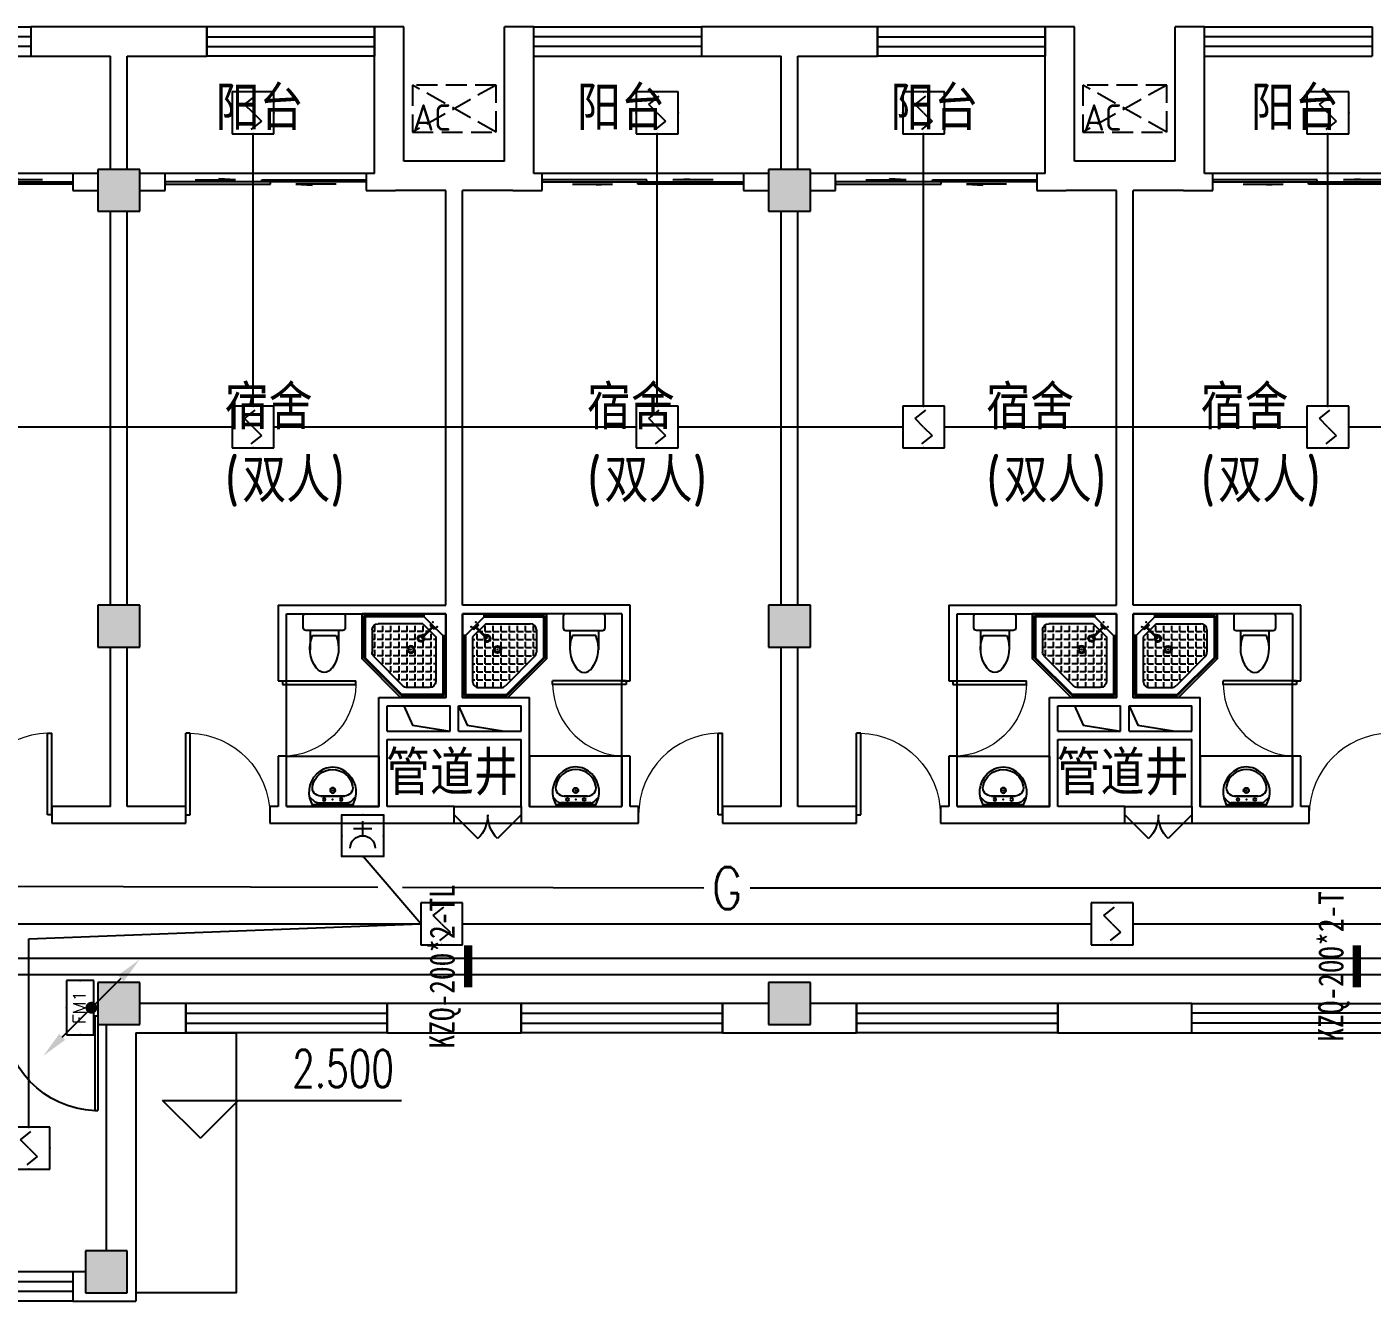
# Model space of a CAD drawing. Extents: x 1725663 to 4653551, y -550461 to 248782.
# Drawn here: x 2301345 to 2317393, y -183071 to -167871 of the extents above; entities that cross this region are included whole.
import ezdxf
from ezdxf.enums import TextEntityAlignment as Align

# ---------------------------------------------------------------- set-up
doc = ezdxf.new("R2010")
doc.units = 0
doc.header["$LTSCALE"] = 1000
doc.linetypes.add('DASH', pattern=[0.35, 0.25, -0.1])
for name, color, linetype in [('0-底图', 7, 'Continuous'), ('CABLETRAY', 4, 'Continuous'), ('CLAYER', 7, 'Continuous'), ('COLUMN', 255, 'Continuous'), ('DIM-消防', 3, 'Continuous'), ('DIM_ELEV', 3, 'Continuous'), ('DOOR_FIRE', 4, 'Continuous'), ('EQUIP-消防', 3, 'Continuous'), ('LWIRE', 4, 'Continuous'), ('PUB_HATCH', 8, 'Continuous'), ('PUB_TEXT', 7, 'Continuous'), ('WALL', 2, 'Continuous'), ('WINDOW', 4, 'Continuous'), ('WIRE-消防', 1, 'Continuous'), ('WP_F', 1, 'Continuous'), ('抗震支吊架', 2, 'Continuous'), ('洁具', 213, 'Continuous'), ('空调外机', 211, 'Continuous')]:
    doc.layers.add(name, color=color, linetype=linetype)
doc.styles.add('_TCH_DIM', font='SIMPLEX', dxfattribs={"width": 0.8, "height": 5, "bigfont": 'HZTXT'})
doc.styles.add('_TEL_DIM', font='SIMPLEX', dxfattribs={"width": 0.8, "height": 3.5, "bigfont": 'HZTXT'})
doc.styles.add('HZ', font='rs.shx', dxfattribs={"width": 0.8, "bigfont": 'hztxt.shx'})
doc.styles.add('kzcad', font='', dxfattribs={"width": 0.8})
doc.styles.get("Standard").update_dxf_attribs({"font": 'geniso.shx', "bigfont": 'hztxt.shx'})
doc.styles.get('kzcad').set_extended_font_data('SimSun')

# ---------------------------------------------------------------- blocks, each defined once
blk = doc.blocks.new('$equip$00002656')
for p, q in [((-0.5, 1), (-0.5, 0)), ((0.5, 1), (-0.5, 1)), ((0.5, 0), (0.5, 1)), ((-0.219, 0.331), (0.222, 0.331)), ((0, 0.5), (0, 0.15)), ((-0.5, 0), (0.5, 0))]:
    blk.add_line(p, q)
at = {"const_width": 0.04}
blk.add_lwpolyline([(-0.5, 1), (0.5, 1), (0.5, 0), (-0.5, 0), (-0.5, 1), (0.5, 1)], dxfattribs=at)
blk.add_arc((0, 0.8), 0.3, 180, 0)
for p in [(0, 1), (-0.5, 0.5), (0.5, 0.5), (0, 0)]:
    blk.add_point(p)
at = {"color": 7, "flags": 1}
for tag, height, p in [('B', 0.4, (0.762, 0.292)), ('A', 0.00002, (0, 0))]:
    blk.add_attdef(tag, text='', height=height, dxfattribs=at).set_placement(p, align=Align.MIDDLE_CENTER)
blk = doc.blocks.new('A$C29581A72')
at = {"layer": 'EQUIP-消防', "xscale": 500, "yscale": 500, "zscale": 500}
blk.add_blockref('$equip$00002656', (358, 98), dxfattribs=at)
at = {"style": 'HZ', "flags": 1}
for tag in ['WHAT', 'SPEC', 'UNIT']:
    blk.add_attdef(tag, (375, 0), '', height=0.001, dxfattribs=at)
blk = doc.blocks.new('$Equip$00002649')
for p, q in [((-0.5, 0.5), (-0.5, -0.5)), ((0.5, 0.5), (-0.5, 0.5)), ((-0.2, 0.2), (0.05, 0.4)), ((0.5, -0.5), (0.5, 0.5)), ((0, 0), (-0.2, 0.2)), ((0, 0), (0.2, -0.2)), ((0.2, -0.2), (-0.05, -0.4)), ((-0.5, -0.5), (0.5, -0.5))]:
    blk.add_line(p, q)
at = {"const_width": 0.02}
blk.add_lwpolyline([(-0.5, 0.5), (0.5, 0.5), (0.5, -0.5), (-0.5, -0.5), (-0.5, 0.5), (0.5, 0.5)], dxfattribs=at)
for p in [(0, 0.5), (-0.5, 0), (0.5, 0), (0, -0.5)]:
    blk.add_point(p)
at = {"color": 7, "flags": 1}
for tag, height, p in [('A', 0.00002, (0, 0)), ('B', 0.4, (0.762, -0.208))]:
    blk.add_attdef(tag, text='', height=height, dxfattribs=at).set_placement(p, align=Align.MIDDLE_CENTER)
blk = doc.blocks.new('1F平面-CAD导入_dwg_Drawing4_t3_dwg_$plan$00001613-474159-1F-927810-1F')
at = {"layer": '洁具'}
for p, q in [((-200, 170), (-430, 170)), ((-30, 250), (-170, 250)), ((-260, -140), (-260, 140)), ((-200, -170), (-200, -220)), ((-170, -250), (-30, -250))]:
    blk.add_line(p, q, dxfattribs=at)
for points in [[(-200, 220), (-200, 170), (-200, -170), (-430, -170)], [(0, -220), (0, 220)]]:
    blk.add_lwpolyline(points, dxfattribs=at)
for centre, radius, start, end in [((-413, -227), 398, 67.4505, 126.6381), ((-170, 220), 30, 90, 180), ((-30, 220), 30, 0, 90), ((-590, 0), 110, 123.4509, 236.5491), ((-413, 227), 398, 233.3619, 292.5495), ((-170, -220), 30, 180, 270), ((-30, -220), 30, 270, 0)]:
    blk.add_arc(centre, radius, start, end, dxfattribs=at)
blk = doc.blocks.new('$lvtry$00000169')
at = {"color": 0}
for p, q in [((259, -36), (259, 0)), ((259, -36), (36, -259)), ((276, -120), (120, -276)), ((144, -151), (291, -298)), ((151, -144), (298, -291)), ((259, -24), (976, -24)), ((259, -36), (964, -36)), ((270, -213), (270, -143)), ((276, -120), (808, -120)), ((366, -213), (366, -143)), ((462, -213), (462, -143)), ((558, -213), (558, -143)), ((655, -213), (655, -143)), ((751, -213), (751, -143)), ((847, -213), (847, -143)), ((964, -36), (976, -24)), ((964, -36), (964, -525)), ((976, -24), (976, -530)), ((36, -259), (0, -259)), ((24, -259), (24, -976)), ((36, -259), (36, -964)), ((120, -276), (120, -808)), ((120, -309), (147, -309)), ((173, -309), (173, -239)), ((173, -309), (243, -309)), ((183, -213), (205, -213)), ((220, -213), (243, -213)), ((270, -213), (340, -213)), ((270, -263), (270, -239)), ((334, -309), (340, -309)), ((366, -213), (436, -213)), ((366, -309), (366, -239)), ((366, -309), (436, -309)), ((462, -213), (532, -213)), ((462, -309), (462, -239)), ((462, -309), (532, -309)), ((558, -213), (628, -213)), ((558, -309), (558, -239)), ((558, -309), (628, -309)), ((655, -213), (725, -213)), ((655, -309), (655, -239)), ((655, -309), (725, -309)), ((751, -213), (821, -213)), ((751, -309), (751, -239)), ((751, -309), (821, -309)), ((847, -213), (880, -213)), ((847, -309), (847, -239)), ((847, -309), (880, -309)), ((880, -192), (880, -460)), ((120, -405), (147, -405)), ((173, -405), (173, -335)), ((173, -405), (243, -405)), ((173, -501), (173, -431)), ((270, -405), (270, -335)), ((270, -405), (340, -405)), ((270, -501), (270, -431)), ((366, -405), (366, -335)), ((366, -405), (379, -405)), ((366, -501), (366, -431)), ((462, -405), (462, -335)), ((462, -405), (532, -405)), ((462, -501), (462, -431)), ((558, -405), (558, -335)), ((558, -405), (628, -405)), ((558, -501), (558, -431)), ((655, -405), (655, -335)), ((655, -405), (725, -405)), ((655, -501), (655, -431)), ((751, -405), (751, -335)), ((751, -405), (821, -405)), ((751, -501), (751, -431)), ((847, -405), (847, -335)), ((847, -405), (880, -405)), ((847, -501), (847, -431)), ((120, -501), (147, -501)), ((120, -598), (147, -598)), ((173, -501), (243, -501)), ((173, -598), (173, -528)), ((173, -598), (243, -598)), ((173, -694), (173, -624)), ((270, -501), (340, -501)), ((270, -598), (270, -528)), ((270, -598), (340, -598)), ((270, -694), (270, -624)), ((366, -501), (436, -501)), ((366, -598), (366, -528)), ((366, -598), (436, -598)), ((366, -694), (366, -624)), ((462, -501), (532, -501)), ((462, -598), (462, -528)), ((462, -598), (532, -598)), ((462, -694), (462, -624)), ((859, -511), (511, -859)), ((964, -525), (525, -964)), ((976, -530), (530, -976)), ((558, -501), (628, -501)), ((558, -598), (558, -528)), ((558, -598), (628, -598)), ((558, -694), (558, -624)), ((655, -501), (725, -501)), ((655, -598), (655, -528)), ((655, -598), (725, -598)), ((655, -694), (655, -624)), ((751, -501), (821, -501)), ((751, -598), (751, -528)), ((751, -598), (773, -598)), ((847, -501), (867, -501)), ((964, -525), (976, -530)), ((120, -694), (147, -694)), ((120, -790), (147, -790)), ((173, -694), (243, -694)), ((173, -790), (173, -720)), ((173, -790), (243, -790)), ((270, -694), (340, -694)), ((270, -790), (270, -720)), ((270, -790), (340, -790)), ((366, -694), (436, -694)), ((366, -790), (366, -720)), ((366, -790), (436, -790)), ((462, -694), (532, -694)), ((462, -790), (462, -720)), ((462, -790), (532, -790)), ((558, -694), (628, -694)), ((558, -790), (558, -720)), ((558, -790), (580, -790)), ((655, -694), (676, -694)), ((173, -878), (173, -816)), ((192, -880), (460, -880)), ((270, -880), (270, -816)), ((366, -880), (366, -816)), ((462, -880), (462, -816)), ((36, -964), (24, -976)), ((24, -976), (530, -976)), ((36, -964), (525, -964)), ((525, -964), (530, -976))]:
    blk.add_line(p, q, dxfattribs=at)
blk.add_lwpolyline([(0, 0), (0, -1000), (540, -1000), (1000, -540), (1000, 0)], close=True)
for points in [[(0, 0), (0, -1000)], [(0, 0), (1000, 0)], [(1000, 0), (1000, -540)], [(190, -136), (178, -148), (162, -132), (174, -121)], [(136, -190), (148, -178), (132, -162), (121, -174)], [(1000, -540), (540, -1000)], [(0, -1000), (540, -1000)]]:
    blk.add_lwpolyline(points, close=True, dxfattribs=at)
for radius in [43.8, 31.1]:
    blk.add_circle((416, -428), radius, dxfattribs=at)
for centre, radius, start, end in [((808, -192), 72, 0, 90), ((296, -296), 40.6, 142.583, 128.4197), ((296, -296), 28.6, 145.828, 125.6599), ((808, -460), 72, 315, 0), ((192, -808), 72, 180, 270), ((460, -808), 72, 270, 315)]:
    blk.add_arc(centre, radius, start, end, dxfattribs=at)
for p in [(103, -156, 0), (156, -102, 0), (416, -428, 0)]:
    blk.add_point(p, dxfattribs=at)
blk = doc.blocks.new('$lvtry$00000178')
at = {"color": 0}
for p, q in [((-238, 0), (238, 0)), ((-214, -36), (-272, -91)), ((-180, -23), (180, -23)), ((-142, -105), (140, -105)), ((140, -105), (-142, -105)), ((216, -37), (268, -91))]:
    blk.add_line(p, q, dxfattribs=at)
blk.add_lwpolyline([(-104, -430, 0.224698), (110, -425, 0.348046), (269, -79), (239, 0), (-241, 0), (-271, -79, 0.356844)], format="xyb", close=True, dxfattribs=at)
for centre, radius in [((-100, -65), 16.3), ((1, -172), 31.6), ((100, -65), 16.3)]:
    blk.add_circle(centre, radius, dxfattribs=at)
at = {"color": 0, "lineweight": 13}
blk.add_circle((1, -172), 23, dxfattribs=at)
at = {"color": 0}
for centre, radius, start, end in [((-142, -205), 100, 90, 190.5602), ((-180, -73), 50, 90, 133.181), ((140, -205), 100, 349.4398, 90), ((180, -73), 50, 44.5607, 90), ((-1, -179), 243, 190.5602, 349.4398)]:
    blk.add_arc(centre, radius, start, end, dxfattribs=at)
for p in [(0, -65), (1, -172)]:
    blk.add_point(p, dxfattribs=at)
blk = doc.blocks.new('A$C70365C93')
at = {"layer": '洁具'}
blk.add_lwpolyline([(-1900, 2300), (-1900, 1700), (-800, 1700), (-800, 2300)], close=True, dxfattribs=at)
blk.add_blockref('$lvtry$00000178', (-1350, 2280), dxfattribs=at)
at = {"layer": '洁具', "rotation": 180}
blk.add_blockref('$lvtry$00000169', (0, 0), dxfattribs=at)
at = {"layer": '洁具', "extrusion": (0, 0, -1), "xscale": -1, "zscale": -1, "rotation": 90}
blk.add_blockref('1F平面-CAD导入_dwg_Drawing4_t3_dwg_$plan$00001613-474159-1F-927810-1F', (1450, 0), dxfattribs=at)
blk = doc.blocks.new('A$Cf5a72a1b')
at = {"layer": '空调外机', "linetype": 'DASH'}
for p, q in [((1000, 563), (0, 0)), ((1000, 0), (0, 563))]:
    blk.add_line(p, q, dxfattribs=at)
blk.add_lwpolyline([(1000, 563), (0, 563), (0, 0), (1000, 0)], close=True, dxfattribs=at)
at = {"layer": 'PUB_TEXT'}
blk.add_text('AC', height=315, dxfattribs=at).set_placement((5, 18))
blk = doc.blocks.new('$WINLIB2D$00000001')
at = {"color": 0}
for points in [[(-0.5, 0.5), (-0.5, -0.5)], [(-0.5, 0.5), (0.5, 0.5)], [(0.5, -0.5), (0.5, 0.5)], [(0.5, 0.1667), (-0.5, 0.1667)], [(0.5, -0.1667), (-0.5, -0.1667)], [(-0.5, -0.5), (0.5, -0.5)]]:
    blk.add_lwpolyline(points, dxfattribs=at)
blk = doc.blocks.new('$DorLib2D$00000131')
at = {"color": 0, "linetype": 'Continuous'}
for p, q in [((0.15, 0.125), (0.2319, 0.1973)), ((0.2319, 0.1973), (0.2319, 0.125)), ((-0.5, 0.125), (-0.5, 0)), ((0.0192, 0.125), (-0.5, 0.125)), ((0.0192, 0), (0.0192, 0.125)), ((0.35, 0.125), (0.15, 0.125)), ((-0.5, 0), (0.0192, 0)), ((-0.024, 0), (0.5, 0)), ((-0.024, -0.125), (-0.024, 0)), ((0.5, 0), (0.5, -0.125)), ((-0.35, -0.125), (-0.15, -0.125)), ((-0.2319, -0.1973), (-0.2319, -0.125)), ((-0.15, -0.125), (-0.2319, -0.1973)), ((0.5, -0.125), (-0.024, -0.125))]:
    blk.add_line(p, q, dxfattribs=at)
blk = doc.blocks.new('$DorLib2D$00000116')
at = {"color": 0}
for p, q in [((-0.5, 0), (-0.146, 0.354)), ((0.5, 0), (0.146, 0.354))]:
    blk.add_line(p, q, dxfattribs=at)
for centre, start, end in [((-0.5, 0), 0, 45), ((0.5, 0), 135, 180)]:
    blk.add_arc(centre, 0.5, start, end, dxfattribs=at)
blk = doc.blocks.new('$DorLib2D$00000001')
for p, q in [((0.45, 0.975), (0.5, 0.975)), ((0.45, 0), (0.45, 0.975)), ((0.5, 0), (0.5, 0.975)), ((0.5, 0), (0.45, 0))]:
    blk.add_line(p, q)
at = {"lineweight": 13}
blk.add_arc((0.475, 0), 0.975, 91.4693, 180, dxfattribs=at)
blk = doc.blocks.new('$DorLib2D$00000225')
at = {"color": 0}
for p, q in [((0.475, -0.001), (0.475, 0.752)), ((0.475, 0.752), (0.5, 0.752)), ((0.5, -0.001), (0.5, 0.752)), ((-0.5, 0), (-0.5, 0.252)), ((-0.475, 0.252), (-0.5, 0.252)), ((-0.475, 0), (-0.475, 0.252)), ((-0.475, 0), (-0.5, 0)), ((0.475, -0.001), (0.5, -0.001))]:
    blk.add_line(p, q, dxfattribs=at)
for centre, radius, start, end in [((0.505, -0.002), 0.755, 92.2493, 179.7238), ((-0.501, 0.003), 0.251, 359.7899, 84.0974)]:
    blk.add_arc(centre, radius, start, end, dxfattribs=at)
blk = doc.blocks.new('ghgd')
at = {"layer": 'PUB_HATCH'}
for points in [[(1513057, -88437.8), (1513057, -88937.8), (1513557, -88937.8), (1513557, -88437.8)], [(1521057, -88437.8), (1521057, -88937.8), (1521557, -88937.8), (1521557, -88437.8)], [(1513057, -93637.8), (1513057, -94137.8), (1513557, -94137.8), (1513557, -93637.8)], [(1521057, -93637.8), (1521057, -94137.8), (1521557, -94137.8), (1521557, -93637.8)], [(1513057, -98137.8), (1513057, -98637.8), (1513557, -98637.8), (1513557, -98137.8)], [(1521057, -98137.8), (1521057, -98637.8), (1521557, -98637.8), (1521557, -98137.8)], [(1512907, -101337.8), (1512907, -101837.8), (1513407, -101837.8), (1513407, -101337.8)]]:
    blk.add_hatch(color=256, dxfattribs=at).paths.add_polyline_path(points)
for points in [[(1516707, -94837.8), (1516810.6, -95068), (1517257, -95137.8)], [(1517357, -94837.8), (1517460.6, -95068), (1517907, -95137.8)], [(1524707, -94837.8), (1524810.6, -95068), (1525257, -95137.8)], [(1525357, -94837.8), (1525460.6, -95068), (1525907, -95137.8)]]:
    blk.add_lwpolyline(points)
at = {"layer": 'COLUMN'}
for p, q in [((1513057, -88437.8), (1513057, -88937.8)), ((1513557, -88437.8), (1513057, -88437.8)), ((1513557, -88937.8), (1513557, -88437.8)), ((1521057, -88437.8), (1521057, -88937.8)), ((1521557, -88437.8), (1521057, -88437.8)), ((1521557, -88937.8), (1521557, -88437.8)), ((1513057, -88937.8), (1513557, -88937.8)), ((1521057, -88937.8), (1521557, -88937.8)), ((1513057, -93637.8), (1513057, -94137.8)), ((1513557, -93637.8), (1513057, -93637.8)), ((1513557, -94137.8), (1513557, -93637.8)), ((1521057, -93637.8), (1521057, -94137.8)), ((1521557, -93637.8), (1521057, -93637.8)), ((1521557, -94137.8), (1521557, -93637.8)), ((1513057, -94137.8), (1513557, -94137.8)), ((1521057, -94137.8), (1521557, -94137.8)), ((1513057, -98137.8), (1513057, -98637.8)), ((1513557, -98137.8), (1513057, -98137.8)), ((1513557, -98637.8), (1513557, -98137.8)), ((1521057, -98137.8), (1521057, -98637.8)), ((1521557, -98137.8), (1521057, -98137.8)), ((1521557, -98637.8), (1521557, -98137.8)), ((1513057, -98637.8), (1513557, -98637.8)), ((1521057, -98637.8), (1521557, -98637.8)), ((1512907, -101337.8), (1512907, -101837.8)), ((1513407, -101337.8), (1512907, -101337.8)), ((1513407, -101837.8), (1513407, -101337.8)), ((1512907, -101837.8), (1513407, -101837.8))]:
    blk.add_line(p, q, dxfattribs=at)
at = {"layer": 'Defpoints'}
blk.add_lwpolyline([(1513507, -98737.8), (1514707, -98737.8), (1514707, -101837.8), (1513507, -101837.8)], dxfattribs=at)
at = {"layer": 'DIM_ELEV'}
for p, q in [((1514278.7, -99994.8), (1513828.7, -99544.8)), ((1513828.7, -99544.8), (1516678.7, -99544.8)), ((1514278.7, -99994.8), (1514728.7, -99544.8))]:
    blk.add_line(p, q, dxfattribs=at)
at = {"layer": 'DOOR_FIRE'}
for p, q in [((1517307, -96037.8), (1518107, -96037.8)), ((1525307, -96037.8), (1526107, -96037.8)), ((1517307, -96237.8), (1518107, -96237.8)), ((1525307, -96237.8), (1526107, -96237.8))]:
    blk.add_line(p, q, dxfattribs=at)
at = {"layer": 'WALL'}
for p, q in [((1513307, -86737.8), (1512257, -86737.8)), ((1512257, -86737.8), (1512257, -87087.8)), ((1514357, -86737.8), (1513307, -86737.8)), ((1514357, -87087.8), (1514357, -86737.8)), ((1516707, -86737.8), (1516357, -86737.8)), ((1516357, -86737.8), (1516357, -87087.8)), ((1516707, -88337.8), (1516707, -86737.8)), ((1517907, -88337.8), (1517907, -86737.8)), ((1518257, -86737.8), (1517907, -86737.8)), ((1518257, -87087.8), (1518257, -86737.8)), ((1521307, -86737.8), (1520257, -86737.8)), ((1520257, -86737.8), (1520257, -87087.8)), ((1522357, -86737.8), (1521307, -86737.8)), ((1522357, -87087.8), (1522357, -86737.8)), ((1524707, -86737.8), (1524357, -86737.8)), ((1524357, -86737.8), (1524357, -87087.8)), ((1524707, -88337.8), (1524707, -86737.8)), ((1526257, -86737.8), (1525907, -86737.8)), ((1525907, -88337.8), (1525907, -86737.8)), ((1526257, -87087.8), (1526257, -86737.8)), ((1512257, -87087.8), (1513207, -87087.8)), ((1513207, -88437.8), (1513207, -87087.8)), ((1513407, -87087.8), (1514357, -87087.8)), ((1513407, -88437.8), (1513407, -87087.8)), ((1516357, -88487.8), (1516357, -87087.8)), ((1518257, -88487.8), (1518257, -87087.8)), ((1520257, -87087.8), (1521207, -87087.8)), ((1521207, -88437.8), (1521207, -87087.8)), ((1521407, -87087.8), (1522357, -87087.8)), ((1521407, -88437.8), (1521407, -87087.8)), ((1524357, -88487.8), (1524357, -87087.8)), ((1526257, -88487.8), (1526257, -87087.8)), ((1517307, -88337.8), (1516707, -88337.8)), ((1517907, -88337.8), (1517307, -88337.8)), ((1525307, -88337.8), (1524707, -88337.8)), ((1525907, -88337.8), (1525307, -88337.8)), ((1513057, -88487.8), (1512757, -88487.8)), ((1512757, -88487.8), (1512757, -88687.8)), ((1513857, -88487.8), (1513557, -88487.8)), ((1513857, -88687.8), (1513857, -88487.8)), ((1516357, -88487.8), (1516257, -88487.8)), ((1516257, -88487.8), (1516257, -88687.8)), ((1518357, -88487.8), (1518257, -88487.8)), ((1518357, -88687.8), (1518357, -88487.8)), ((1521057, -88487.8), (1520757, -88487.8)), ((1520757, -88487.8), (1520757, -88687.8)), ((1521857, -88487.8), (1521557, -88487.8)), ((1521857, -88687.8), (1521857, -88487.8)), ((1524357, -88487.8), (1524257, -88487.8)), ((1524257, -88487.8), (1524257, -88687.8)), ((1526357, -88487.8), (1526257, -88487.8)), ((1526357, -88687.8), (1526357, -88487.8)), ((1512757, -88687.8), (1513057, -88687.8)), ((1513557, -88687.8), (1513857, -88687.8)), ((1516257, -88687.8), (1516607, -88687.8)), ((1517207, -88687.8), (1516607, -88687.8)), ((1517207, -93637.8), (1517207, -88687.8)), ((1518007, -88687.8), (1517407, -88687.8)), ((1517407, -93637.8), (1517407, -88687.8)), ((1518007, -88687.8), (1518357, -88687.8)), ((1520757, -88687.8), (1521057, -88687.8)), ((1521557, -88687.8), (1521857, -88687.8)), ((1524257, -88687.8), (1524607, -88687.8)), ((1525207, -88687.8), (1524607, -88687.8)), ((1525207, -93637.8), (1525207, -88687.8)), ((1526007, -88687.8), (1525407, -88687.8)), ((1525407, -93637.8), (1525407, -88687.8)), ((1526007, -88687.8), (1526357, -88687.8)), ((1513207, -93637.8), (1513207, -88937.8)), ((1513407, -93637.8), (1513407, -88937.8)), ((1521207, -93637.8), (1521207, -88937.8)), ((1521407, -93637.8), (1521407, -88937.8)), ((1515207, -93637.8), (1517207, -93637.8)), ((1515207, -93637.8), (1515207, -94537.8)), ((1519407, -93637.8), (1517407, -93637.8)), ((1519407, -94537.8), (1519407, -93637.8)), ((1523207, -93637.8), (1525207, -93637.8)), ((1523207, -93637.8), (1523207, -94537.8)), ((1527407, -93637.8), (1525407, -93637.8)), ((1527407, -94537.8), (1527407, -93637.8)), ((1515307, -93737.8), (1517207, -93737.8)), ((1515307, -94537.8), (1515307, -93737.8)), ((1517207, -94737.8), (1517207, -93737.8)), ((1517407, -94737.8), (1517407, -93737.8)), ((1519307, -93737.8), (1517407, -93737.8)), ((1519307, -93737.8), (1519307, -94537.8)), ((1523307, -93737.8), (1525207, -93737.8)), ((1523307, -94537.8), (1523307, -93737.8)), ((1525207, -94737.8), (1525207, -93737.8)), ((1525407, -94737.8), (1525407, -93737.8)), ((1527307, -93737.8), (1525407, -93737.8)), ((1527307, -93737.8), (1527307, -94537.8)), ((1513207, -96037.8), (1513207, -94137.8)), ((1513407, -96037.8), (1513407, -94137.8)), ((1521207, -96037.8), (1521207, -94137.8)), ((1521407, -96037.8), (1521407, -94137.8)), ((1515207, -94537.8), (1515307, -94537.8)), ((1519307, -94537.8), (1519407, -94537.8)), ((1523207, -94537.8), (1523307, -94537.8)), ((1527307, -94537.8), (1527407, -94537.8)), ((1516407, -94737.8), (1517207, -94737.8)), ((1516407, -95237.8), (1516407, -94737.8)), ((1516507, -94837.8), (1517257, -94837.8)), ((1516507, -95137.8), (1516507, -94837.8)), ((1517257, -95137.8), (1517257, -94837.8)), ((1517357, -94837.8), (1518107, -94837.8)), ((1517357, -95137.8), (1517357, -94837.8)), ((1517407, -94737.8), (1518207, -94737.8)), ((1518107, -95137.8), (1518107, -94837.8)), ((1518207, -95237.8), (1518207, -94737.8)), ((1524407, -94737.8), (1525207, -94737.8)), ((1524407, -95237.8), (1524407, -94737.8)), ((1524507, -94837.8), (1525257, -94837.8)), ((1524507, -95137.8), (1524507, -94837.8)), ((1525257, -95137.8), (1525257, -94837.8)), ((1525357, -94837.8), (1526107, -94837.8)), ((1525357, -95137.8), (1525357, -94837.8)), ((1525407, -94737.8), (1526207, -94737.8)), ((1526107, -95137.8), (1526107, -94837.8)), ((1526207, -95237.8), (1526207, -94737.8)), ((1516507, -95137.8), (1517257, -95137.8)), ((1517357, -95137.8), (1518107, -95137.8)), ((1524507, -95137.8), (1525257, -95137.8)), ((1525357, -95137.8), (1526107, -95137.8)), ((1516407, -96037.8), (1516407, -95237.8)), ((1516507, -95237.8), (1517307, -95237.8)), ((1516507, -96037.8), (1516507, -95237.8)), ((1517307, -95237.8), (1518107, -95237.8)), ((1518107, -96037.8), (1518107, -95237.8)), ((1518207, -96037.8), (1518207, -95237.8)), ((1524407, -96037.8), (1524407, -95237.8)), ((1524507, -95237.8), (1525307, -95237.8)), ((1524507, -96037.8), (1524507, -95237.8)), ((1525307, -95237.8), (1526107, -95237.8)), ((1526107, -96037.8), (1526107, -95237.8)), ((1526207, -96037.8), (1526207, -95237.8)), ((1515307, -95437.8), (1515207, -95437.8)), ((1515207, -95437.8), (1515207, -96037.8)), ((1515307, -96037.8), (1515307, -95437.8)), ((1519407, -95437.8), (1519307, -95437.8)), ((1519307, -95437.8), (1519307, -96037.8)), ((1519407, -96037.8), (1519407, -95437.8)), ((1523307, -95437.8), (1523207, -95437.8)), ((1523207, -95437.8), (1523207, -96037.8)), ((1523307, -96037.8), (1523307, -95437.8)), ((1527407, -95437.8), (1527307, -95437.8)), ((1527307, -95437.8), (1527307, -96037.8)), ((1527407, -96037.8), (1527407, -95437.8)), ((1513207, -96037.8), (1512507, -96037.8)), ((1512507, -96037.8), (1512507, -96237.8)), ((1514107, -96037.8), (1513407, -96037.8)), ((1514107, -96237.8), (1514107, -96037.8)), ((1515207, -96037.8), (1515107, -96037.8)), ((1515107, -96037.8), (1515107, -96237.8)), ((1515307, -96037.8), (1516407, -96037.8)), ((1517307, -96037.8), (1516507, -96037.8)), ((1517307, -96237.8), (1517307, -96037.8)), ((1518107, -96037.8), (1518107, -96237.8)), ((1518207, -96037.8), (1519307, -96037.8)), ((1519507, -96037.8), (1519407, -96037.8)), ((1519507, -96237.8), (1519507, -96037.8)), ((1521207, -96037.8), (1520507, -96037.8)), ((1520507, -96037.8), (1520507, -96237.8)), ((1522107, -96037.8), (1521407, -96037.8)), ((1522107, -96237.8), (1522107, -96037.8)), ((1523207, -96037.8), (1523107, -96037.8)), ((1523107, -96037.8), (1523107, -96237.8)), ((1523307, -96037.8), (1524407, -96037.8)), ((1525307, -96037.8), (1524507, -96037.8)), ((1525307, -96237.8), (1525307, -96037.8)), ((1526107, -96037.8), (1526107, -96237.8)), ((1526207, -96037.8), (1527307, -96037.8)), ((1527507, -96037.8), (1527407, -96037.8)), ((1527507, -96237.8), (1527507, -96037.8)), ((1512507, -96237.8), (1513307, -96237.8)), ((1513307, -96237.8), (1514107, -96237.8)), ((1515107, -96237.8), (1515207, -96237.8)), ((1515207, -96237.8), (1516407, -96237.8)), ((1516407, -96237.8), (1517307, -96237.8)), ((1518107, -96237.8), (1518207, -96237.8)), ((1518207, -96237.8), (1519407, -96237.8)), ((1519407, -96237.8), (1519507, -96237.8)), ((1520507, -96237.8), (1521307, -96237.8)), ((1521307, -96237.8), (1522107, -96237.8)), ((1523107, -96237.8), (1523207, -96237.8)), ((1523207, -96237.8), (1524407, -96237.8)), ((1524407, -96237.8), (1525307, -96237.8)), ((1526107, -96237.8), (1526207, -96237.8)), ((1526207, -96237.8), (1527407, -96237.8)), ((1527407, -96237.8), (1527507, -96237.8)), ((1514107, -98387.8), (1513557, -98387.8)), ((1514107, -98737.8), (1514107, -98387.8)), ((1518107, -98387.8), (1516507, -98387.8)), ((1516507, -98387.8), (1516507, -98737.8)), ((1518107, -98737.8), (1518107, -98387.8)), ((1521057, -98387.8), (1520507, -98387.8)), ((1520507, -98387.8), (1520507, -98737.8)), ((1522107, -98387.8), (1521557, -98387.8)), ((1522107, -98737.8), (1522107, -98387.8)), ((1526107, -98387.8), (1524507, -98387.8)), ((1524507, -98387.8), (1524507, -98737.8)), ((1526107, -98737.8), (1526107, -98387.8)), ((1513157, -98637.8), (1513157, -101337.8)), ((1513507, -98737.8), (1514107, -98737.8)), ((1513507, -98737.8), (1513507, -101937.8)), ((1516507, -98737.8), (1518107, -98737.8)), ((1520507, -98737.8), (1521307, -98737.8)), ((1521307, -98737.8), (1522107, -98737.8)), ((1524507, -98737.8), (1526107, -98737.8)), ((1512907, -101587.8), (1512757, -101587.8)), ((1512757, -101587.8), (1512757, -101937.8)), ((1512757, -101937.8), (1513507, -101937.8))]:
    blk.add_line(p, q, dxfattribs=at)
at = {"layer": 'WINDOW'}
for p, q in [((1512757, -88487.8), (1510357, -88487.8)), ((1516257, -88487.8), (1513857, -88487.8)), ((1520757, -88487.8), (1518357, -88487.8)), ((1524257, -88487.8), (1521857, -88487.8)), ((1528757, -88487.8), (1526357, -88487.8)), ((1515307, -95437.8), (1515307, -94537.8)), ((1519307, -95437.8), (1519307, -94537.8)), ((1523307, -95437.8), (1523307, -94537.8)), ((1527307, -95437.8), (1527307, -94537.8))]:
    blk.add_line(p, q, dxfattribs=at)
for p in [(1516807.5, -87993.9), (1524807.5, -87993.9)]:
    blk.add_blockref('A$Cf5a72a1b', p)
at = {"xscale": -1, "rotation": 180}
for p in [(1517207, -93737.8), (1525207, -93737.8)]:
    blk.add_blockref('A$C70365C93', p, dxfattribs=at)
at = {"rotation": 180}
for p in [(1517407, -93737.8), (1525407, -93737.8)]:
    blk.add_blockref('A$C70365C93', p, dxfattribs=at)
at = {"layer": 'DOOR_FIRE', "xscale": 800, "yscale": -800, "zscale": 200}
for p in [(1517707, -96137.8), (1525707, -96137.8)]:
    blk.add_blockref('$DorLib2D$00000116', p, dxfattribs=at)
at = {"layer": 'DOOR_FIRE', "xscale": -1500, "yscale": 1500, "zscale": 200, "rotation": 180}
blk.add_blockref('$DorLib2D$00000225', (1512307, -98537.8), dxfattribs=at)
at = {"layer": 'WINDOW'}
for name, p, xscale, yscale, zscale, rotation in [('$WINLIB2D$00000001', (1511257, -86912.8), -2000, 350, -2000, 180), ('$WINLIB2D$00000001', (1515357, -86912.8), 2000, 350, 2000, 180.0000000000061), ('$WINLIB2D$00000001', (1519257, -86912.8), -2000, 350, -2000, 180), ('$WINLIB2D$00000001', (1523357, -86912.8), 2000, 350, 2000, 180.000000000002), ('$WINLIB2D$00000001', (1527257, -86912.8), -2000, 350, -2000, 180), ('$DorLib2D$00000131', (1511557, -88587.8), -2400, -200, -2400, 180), ('$DorLib2D$00000131', (1515057, -88587.8), 2400, -200, 2400, 180), ('$DorLib2D$00000131', (1519557, -88587.8), -2400, -200, -2400, 180), ('$DorLib2D$00000131', (1523057, -88587.8), 2400, -200, 2400, 180), ('$DorLib2D$00000131', (1527557, -88587.8), -2400, -200, -2400, 180), ('$DorLib2D$00000001', (1515257, -94987.8), 900, -900, 900, 90), ('$DorLib2D$00000001', (1519357, -94987.8), 900, 900, 900, 90), ('$DorLib2D$00000001', (1523257, -94987.8), 900, -900, 900, 90), ('$DorLib2D$00000001', (1527357, -94987.8), 900, 900, 900, 90), ('$WINLIB2D$00000001', (1515307, -98562.8), -2400, -350, -2400, 359.9999999999812), ('$WINLIB2D$00000001', (1519307, -98562.8), -2400, -350, -2400, 359.9999999999812), ('$WINLIB2D$00000001', (1523307, -98562.8), -2400, -350, -2400, 359.9999999999807), ('$WINLIB2D$00000001', (1512057, -101762.8), 1400, -350, 1400, 180)]:
    blk.add_blockref(name, p, dxfattribs=dict(at, xscale=xscale, yscale=yscale, zscale=zscale, rotation=rotation))
for name, p, xscale, yscale, zscale in [('$DorLib2D$00000001', (1512007, -96137.8), 1000, 1000, 1000), ('$DorLib2D$00000001', (1514607, -96137.8), -1000, 1000, -1000), ('$DorLib2D$00000001', (1520007, -96137.8), 1000, 1000, 1000), ('$DorLib2D$00000001', (1522607, -96137.8), -1000, 1000, -1000), ('$DorLib2D$00000001', (1528007, -96137.8), 1000, 1000, 1000), ('$WINLIB2D$00000001', (1527307, -98562.8), 2400, -350, 2400)]:
    blk.add_blockref(name, p, dxfattribs=dict(at, xscale=xscale, yscale=yscale, zscale=zscale))
at = {"layer": 'CLAYER'}
for p in [(1516492.3, -95900.8), (1524492.3, -95900.8)]:
    blk.add_text('管道井', height=525, dxfattribs=at).set_placement(p)
at = {"layer": 'PUB_TEXT'}
for s, p in [('阳台', (1514460.7, -87969.7)), ('阳台', (1518771.3, -87969.7)), ('阳台', (1522510.3, -87969.7)), ('阳台', (1526811, -87969.7)), ('宿舍', (1514568.4, -91537.5)), ('宿舍', (1518890.6, -91537.5)), ('宿舍', (1523652.3, -91537.5)), ('宿舍', (1526211.1, -91537.5)), ('(', (1514568.4, -92409.6)), ('双人', (1514778.4, -92409.6)), (')', (1515828.4, -92409.6)), ('(', (1518890.6, -92409.6)), ('双人', (1519100.6, -92409.6)), (')', (1520150.6, -92409.6)), ('(', (1523652.3, -92409.6)), ('双人', (1523862.3, -92409.6)), (')', (1524912.3, -92409.6)), ('(', (1526211.1, -92409.6)), ('双人', (1526421.1, -92409.6)), (')', (1527471.1, -92409.6))]:
    blk.add_text(s, height=525, dxfattribs=at).set_placement(p)
at = {"layer": 'PUB_TEXT', "color": 7, "style": '_TCH_DIM', "width": 0.705882}
blk.add_text('2.500', height=446.25, dxfattribs=at).set_placement((1515373.7, -99387.3))
blk = doc.blocks.new('$equip$00001926')
for p, q in [((0.65, 0.65), (-0.65, 0.65)), ((-0.65, 0.65), (-0.65, 0)), ((0.65, 0), (0.65, 0.65)), ((-0.65, 0), (0.65, 0))]:
    blk.add_line(p, q)
for p in [(0, 0.65), (-0.65, 0.325), (0.65, 0.325), (0, 0)]:
    blk.add_point(p)
at = {"color": 7, "style": '_TEL_DIM'}
blk.add_attdef('$TEXT$', text='', height=0.3, dxfattribs=at).set_placement((0.006, 0.343), align=Align.MIDDLE_CENTER)
at = {"color": 7, "style": '_TEL_DIM', "flags": 1}
blk.add_attdef('A', text='', height=0.00002, dxfattribs=at).set_placement((0, 0), align=Align.MIDDLE_CENTER)
blk = doc.blocks.new('fdsfdg')
for p in [(22068, 21107), (22068, 21107), (22068, 21107), (21743, 20944), (21743, 20944), (21743, 20944), (22393, 20944), (22393, 20944), (22393, 20944), (22068, 20782), (22068, 20782), (22068, 20782)]:
    blk.add_point(p)
at = {"xscale": 500, "yscale": 500, "zscale": 500}
blk.add_blockref('$equip$00001926', (22068, 20782), dxfattribs=at).add_auto_attribs({'$TEXT$': 'FM1'})
at = {"color": 7, "style": '_TEL_DIM', "flags": 1}
for tag in ['REMARK', 'A', 'REMARK', 'A', 'A', 'REMARK']:
    blk.add_attdef(tag, text='', height=0.01, dxfattribs=at).set_placement((22068, 20782), align=Align.MIDDLE_CENTER)
blk = doc.blocks.new('$equip_U$00000187(WIN7-PC-dian)')
for p in [(0, 0.65), (-0.65, 0.325), (0.65, 0.325), (0, 0)]:
    blk.add_point(p)
at = {"xscale": 0.002, "yscale": 0.002, "zscale": 0.002}
blk.add_blockref('fdsfdg', (-44.135, -41.563), dxfattribs=at)
at = {"color": 7, "style": '_TEL_DIM', "flags": 1}
for tag in ['A', 'REMARK']:
    blk.add_attdef(tag, text='', height=0.00002, dxfattribs=at).set_placement((0, 0), align=Align.MIDDLE_CENTER)
blk = doc.blocks.new('$TelecSys$00000079')
for p, q in [((0.7, 0.7), (0, 0)), ((0.104, 0.104), (0.104, 0.104)), ((-0.104, -0.104), (-0.104, -0.104))]:
    blk.add_line(p, q)
at = {"const_width": 0.142}
blk.add_lwpolyline([(-0.071, 0, 1), (0.071, 0, 1)], format="xyb", close=True, dxfattribs=at)
blk.add_solid([(0.63, 0.77), (0.77, 0.63), (1.15, 1.15)])
at = {"width": 0.8, "flags": 9}
blk.add_attdef('A', (0, 0), '', height=0.00002, dxfattribs=at)
blk = doc.blocks.new('$TelecSys$00000080')
for p, q in [((-0.7, -0.7), (0, 0)), ((0.104, 0.104), (0.104, 0.104)), ((-0.104, -0.104), (-0.104, -0.104))]:
    blk.add_line(p, q)
at = {"const_width": 0.142}
blk.add_lwpolyline([(0.071, 0, 1), (-0.071, 0, 1)], format="xyb", close=True, dxfattribs=at)
blk.add_solid([(-0.63, -0.77), (-0.77, -0.63), (-1.15, -1.15)])
at = {"width": 0.8, "flags": 9}
blk.add_attdef('A', (0, 0), '', height=0.00002, rotation=180, dxfattribs=at)

msp = doc.modelspace()

# ---------------------------------------------------------------- linework, layer by layer
at = {"layer": 'CABLETRAY'}
for p, q in [((2295405, -178978), (2334264, -178978)), ((2295405, -178978), (2334264, -178978)), ((2334264, -179178), (2295405, -179178)), ((2334264, -179178), (2295405, -179178))]:
    msp.add_line(p, q, dxfattribs=at)
at = {"layer": 'WIRE-消防'}
for p, q in [((2304043, -172394, 4200), (2304043, -169146, 4200)), ((2308865, -172394, 4200), (2308865, -169146, 4200)), ((2312043, -172394, 4200), (2312043, -169146, 4200)), ((2316865, -172394, 4200), (2316865, -169146, 4200)), ((2303793, -172644, 4200), (2301115, -172644, 4200)), ((2308615, -172644, 4200), (2304293, -172644, 4200)), ((2311793, -172644, 4200), (2309115, -172644, 4200)), ((2316615, -172644, 4200), (2312293, -172644, 4200)), ((2319793, -172644, 4200), (2317115, -172644, 4200)), ((2306043, -178571, 4200), (2305356, -177769)), ((2305530, -178136), (2297081, -178118)), ((2309421, -178144), (2305828, -178137)), ((2320028, -178145), (2309973, -178144)), ((2298543, -178571, 4200), (2306043, -178571, 4200)), ((2301368, -178748, 4200), (2306043, -178571, 4200)), ((2306543, -178571, 4200), (2314043, -178571, 4200)), ((2314543, -178571, 4200), (2320092, -178571, 4200)), ((2301368, -180996, 4200), (2301368, -178748, 4200))]:
    msp.add_line(p, q, dxfattribs=at)
at = {"layer": '抗震支吊架', "color": 2, "const_width": 100}
for points in [[(2306608, -179328), (2306608, -178828)], [(2317211, -179328), (2317211, -178828)]]:
    msp.add_lwpolyline(points, dxfattribs=at)

# ---------------------------------------------------------------- block references
at = {"layer": '0-底图'}
msp.add_blockref('ghgd', (789136, -81133), dxfattribs=at)
at = {"layer": 'EQUIP-消防', "xscale": 500, "yscale": 500, "zscale": 500}
for p in [(2304043, -168896, 4200), (2308865, -168896, 4200), (2312043, -168896, 4200), (2316865, -168896, 4200), (2304043, -172644, 4200), (2308865, -172644, 4200), (2312043, -172644, 4200), (2316865, -172644, 4200), (2306293, -178571, 4200), (2314293, -178571, 4200), (2301368, -181246, 4200)]:
    msp.add_blockref('$Equip$00002649', p, dxfattribs=at)
at = {"layer": 'EQUIP-消防', "xscale": 500, "yscale": 500, "zscale": 500, "rotation": 90}
msp.add_blockref('$equip_U$00000187(WIN7-PC-dian)', (2302143, -179571), dxfattribs=at)
at = {"layer": 'LWIRE', "xscale": 500, "yscale": 500, "zscale": 500}
for name in ['$TelecSys$00000079', '$TelecSys$00000080']:
    msp.add_blockref(name, (2302115, -179571), dxfattribs=at)
at = {"layer": 'WP_F', "xscale": -1, "rotation": 180}
msp.add_blockref('A$C29581A72', (2304993, -177171), dxfattribs=at)

# ---------------------------------------------------------------- texts
at = {"layer": 'DIM-消防', "style": '_TEL_DIM', "width": 0.8}
msp.add_text('G', height=500, rotation=359.9969, dxfattribs=at).set_placement((2309697, -178144), align=Align.MIDDLE_CENTER)
at = {"layer": '抗震支吊架', "color": 2, "style": 'kzcad', "width": 0.8}
for s, p in [('KZQ-200*2-TL', (2306448, -179078)), ('KZQ-200*2-T', (2317051, -179078))]:
    msp.add_text(s, height=300, rotation=89.8854, dxfattribs=at).set_placement(p, align=Align.CENTER)

doc.saveas('drawing.dxf')
